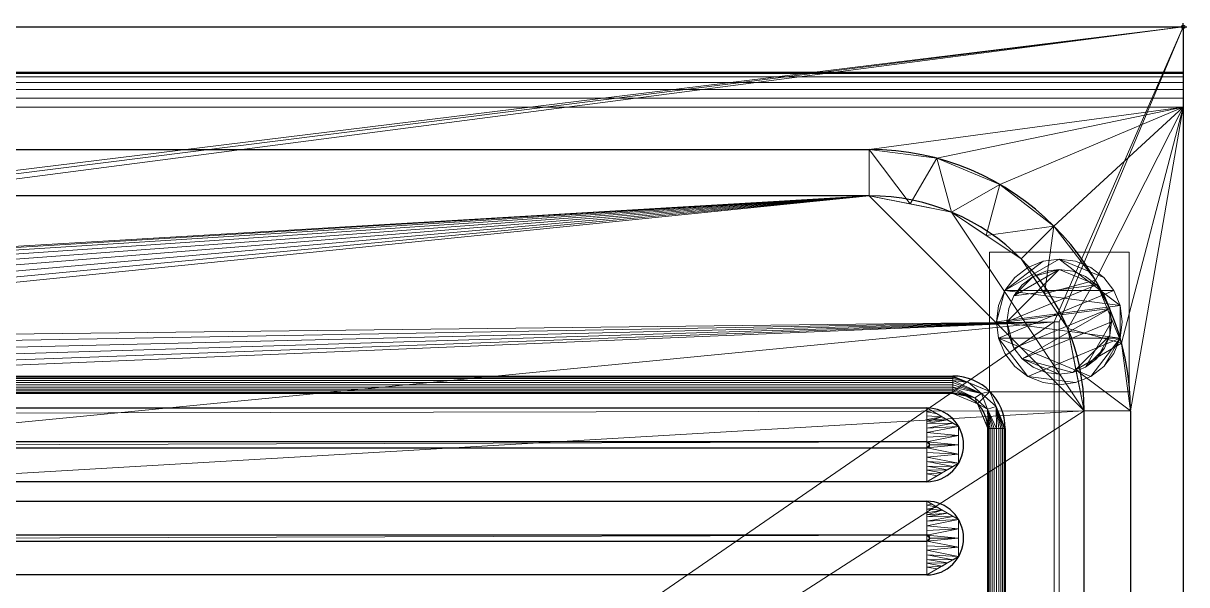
# Model space of a CAD drawing. Header units: millimetres. Extents: x -1 to 1401, y -701 to 1.
# Drawn here: x 1067.8 to 1401, y -159.8 to 1 of the extents above; entities that cross this region are included whole.
import ezdxf

# ---------------------------------------------------------------- set-up
doc = ezdxf.new("R2010")
doc.units = ezdxf.units.MM
doc.header["$PDMODE"] = 34
for name, color, linetype in [('IQ_200_2D', 1, 'Continuous'), ('IQ_200_3D', 1, 'Continuous'), ('IQ_204_2D', 7, 'Continuous'), ('IQ_204_3D', 7, 'Continuous'), ('IQ_INS_3D', 3, 'Continuous')]:
    doc.layers.add(name, color=color, linetype=linetype)

msp = doc.modelspace()

# ---------------------------------------------------------------- linework, layer by layer
at = {"layer": 'IQ_200_2D'}
for p, q in [((0, 0), (1400, 0)), ((1400, 0), (1400, -700))]:
    msp.add_line(p, q, dxfattribs=at)
at = {"layer": 'IQ_204_2D'}
for p, q in [((0, -13), (1400, -13)), ((90, -35.11), (1310, -35.11)), ((1310, -48.39), (90, -48.39)), ((760.04, -100), (1334, -100)), ((1334, -105), (760.04, -105)), ((767.62, -109.14), (1326.52, -109.14)), ((1371.61, -610), (1371.61, -110)), ((1384.89, -110), (1384.89, -610)), ((1344, -605), (1344, -115)), ((1349, -115), (1349, -605)), ((1326.56, -118.82), (767.66, -118.82)), ((767.66, -120.58), (1326.56, -120.58)), ((1326.52, -130.26), (767.62, -130.26)), ((767.62, -135.84), (1326.52, -135.84)), ((1326.56, -145.52), (767.66, -145.52)), ((767.66, -147.28), (1326.56, -147.28)), ((1326.52, -156.96), (767.62, -156.96))]:
    msp.add_line(p, q, dxfattribs=at)
for centre, radius, start in [((1310, -110), 74.89, 360), ((1310, -110), 61.61, 360), ((1334, -115), 15, 0), ((1334, -115), 10, 0), ((1326.52, -119.7), 10.56, 270), ((1326.56, -119.7), 0.877, 270), ((1326.52, -146.4), 10.56, 270), ((1326.56, -146.4), 0.877, 270)]:
    msp.add_arc(centre, radius, start, 90, dxfattribs=at)
at = {"layer": 'IQ_INS_3D'}
msp.add_point((1400, 0), dxfattribs=at)

# ---------------------------------------------------------------- meshes
at = {"layer": 'IQ_200_3D', "lineweight": 18}
mesh = msp.add_polyface(dxfattribs=at)
corners = [(1400, 0, 850), (1400, -700, 850), (0, -700, 850), (0, 0, 850), (688, -550, 850), (688, -150, 850), (686.13, -135.76, 850), (680.63, -122.5, 850), (671.89, -111.11, 850), (660.5, -102.37, 850), (647.24, -96.87, 850), (633, -95, 850), (133, -95, 850), (118.76, -96.87, 850), (105.5, -102.37, 850), (94.11, -111.11, 850), (85.37, -122.5, 850), (79.87, -135.76, 850), (78, -150, 850), (78, -550, 850), (79.87, -564.24, 850), (85.37, -577.5, 850), (94.11, -588.89, 850), (105.5, -597.63, 850), (118.76, -603.13, 850), (133, -605, 850), (633, -605, 850), (647.24, -603.13, 850), (660.5, -597.63, 850), (671.89, -588.89, 850), (680.63, -577.5, 850), (686.13, -564.24, 850), (35.5, -664.5, 850), (1364.5, -664.5, 850), (1364.5, -84.5, 850), (1363, -84.5, 850), (1363, -663, 850), (37, -663, 850), (37, -84.5, 850), (35.5, -84.5, 850), (724, -100, 850), (723.45, -95.86, 850), (721.86, -92, 850), (719.31, -88.69, 850), (716, -86.14, 850), (712.14, -84.55, 850), (708, -84, 850), (703.86, -84.55, 850), (700, -86.14, 850), (696.69, -88.69, 850), (694.14, -92, 850), (692.55, -95.86, 850), (692, -100, 850), (692.55, -104.14, 850), (694.14, -108, 850), (696.69, -111.31, 850), (700, -113.86, 850), (703.86, -115.45, 850), (708, -116, 850), (712.14, -115.45, 850), (716, -113.86, 850), (719.31, -111.31, 850), (721.86, -108, 850), (723.45, -104.14, 850)]
mesh.append_faces([[corners[k] for k in face] for face in [(5, 35, 4), (53, 8, 52), (44, 0, 43), (28, 36, 27), (30, 36, 29), (23, 37, 22), (21, 37, 20), (39, 3, 38)]], dxfattribs={"vtx0": -1, "vtx1": -1})
mesh.append_faces([[corners[k] for k in face] for face in [(1, 33, 34, 0), (36, 31, 4, 35), (5, 59, 60), (35, 61, 62), (6, 57, 58), (7, 55, 56), (8, 53, 54), (0, 34, 35), (0, 44, 45), (35, 63, 40), (0, 45, 46, 3), (3, 46, 47), (36, 26, 27), (37, 25, 26, 36), (38, 18, 19), (38, 17, 18), (38, 13, 14)]], dxfattribs={"vtx0": -1, "vtx2": -1})
mesh.append_faces([[corners[k] for k in face] for face in [(5, 60, 61, 35), (3, 12, 13, 38)]], dxfattribs={"vtx0": -1, "vtx2": -1, "vtx3": -1})
mesh.append_faces([[corners[k] for k in face] for face in [(62, 63, 35), (40, 41, 35), (41, 42, 35), (50, 51, 9), (24, 25, 37), (30, 31, 36), (28, 29, 36), (23, 24, 37), (21, 22, 37), (11, 12, 3), (15, 16, 38), (16, 17, 38), (14, 15, 38)]], dxfattribs={"vtx1": -1, "vtx2": -1})
mesh.append_faces([[corners[k] for k in face] for face in [(42, 43, 0, 35), (47, 48, 11, 3)]], dxfattribs={"vtx1": -1, "vtx2": -1, "vtx3": -1})
mesh.append_faces([[corners[k] for k in face] for face in [(58, 59, 5, 6), (56, 57, 6, 7), (54, 55, 7, 8), (32, 33, 1, 2), (49, 50, 9, 10), (51, 52, 8, 9), (48, 49, 10, 11), (39, 32, 2, 3), (19, 20, 37, 38)]], dxfattribs={"vtx1": -1, "vtx3": -1})
mesh = msp.add_polyface(dxfattribs=at)
corners = [(1400, 0, 850), (0, 0, 850), (0, 0, 1000), (1400, 0, 1000)]
mesh.append_faces([[corners[k] for k in face] for face in [(0, 1, 2, 3)]])
mesh = msp.add_polyface(dxfattribs=at)
corners = [(1400, 0, 1000), (0, 0, 1000), (0, -13, 1000), (1400, -13, 1000)]
mesh.append_faces([[corners[k] for k in face] for face in [(0, 1, 2, 3)]])
mesh = msp.add_polyface(dxfattribs=at)
corners = [(1400, -13, 1000), (1400, -13, 910), (1400, -13.34, 907.41), (1400, -14.34, 905), (1400, -15.93, 902.93), (1400, -18, 901.34), (1400, -20.41, 900.34), (1400, -23, 900), (1400, -700, 900), (1400, -700, 850), (1400, 0, 850), (1400, 0, 1000)]
mesh.append_faces([[corners[k] for k in face] for face in [(5, 10, 4)]], dxfattribs={"vtx0": -1, "vtx1": -1})
mesh.append_faces([[corners[k] for k in face] for face in [(10, 6, 7)]], dxfattribs={"vtx0": -1, "vtx2": -1})
mesh.append_faces([[corners[k] for k in face] for face in [(3, 4, 10), (2, 3, 10), (1, 2, 10), (5, 6, 10)]], dxfattribs={"vtx1": -1, "vtx2": -1})
mesh.append_faces([[corners[k] for k in face] for face in [(11, 0, 1, 10)]], dxfattribs={"vtx2": -1})
mesh.append_faces([[corners[k] for k in face] for face in [(7, 8, 9, 10)]], dxfattribs={"vtx3": -1})
mesh = msp.add_polyface(dxfattribs=at)
corners = [(1400, -13, 1000), (0, -13, 1000), (0, -13, 910), (1400, -13, 910)]
mesh.append_faces([[corners[k] for k in face] for face in [(0, 1, 2, 3)]])
mesh = msp.add_polyface(dxfattribs=at)
corners = [(1400, -23, 900), (1400, -20.41, 900.34), (1400, -18, 901.34), (1400, -15.93, 902.93), (1400, -14.34, 905), (1400, -13.34, 907.41), (1400, -13, 910), (0, -13, 910), (0, -13.34, 907.41), (0, -14.34, 905), (0, -15.93, 902.93), (0, -18, 901.34), (0, -20.41, 900.34), (0, -23, 900)]
mesh.append_faces([[corners[k] for k in face] for face in [(9, 4, 5, 8), (4, 9, 10, 3), (12, 1, 2, 11), (3, 10, 11, 2)]], dxfattribs={"vtx0": -1, "vtx2": -1})
mesh.append_faces([[corners[k] for k in face] for face in [(13, 0, 1, 12)]], dxfattribs={"vtx2": -1})
mesh.append_faces([[corners[k] for k in face] for face in [(5, 6, 7, 8)]], dxfattribs={"vtx3": -1})
mesh = msp.add_polyface(dxfattribs=at)
corners = [(1400, -700, 900), (1400, -23, 900), (0, -23, 900), (0, -700, 900), (90, -35.11, 900), (1310, -35.11, 900), (1329.38, -37.66, 900), (1347.44, -45.15, 900), (1362.95, -57.05, 900), (1374.85, -72.56, 900), (1382.34, -90.62, 900), (1384.89, -110, 900), (1384.89, -610, 900), (1382.34, -629.38, 900), (1374.85, -647.44, 900), (1362.95, -662.95, 900), (1347.44, -674.85, 900), (1329.38, -682.34, 900), (1310, -684.89, 900), (90, -684.89, 900), (70.62, -682.34, 900), (52.56, -674.85, 900), (37.05, -662.95, 900), (25.15, -647.44, 900), (17.66, -629.38, 900), (15.11, -610, 900), (15.11, -110, 900), (17.66, -90.62, 900), (25.15, -72.56, 900), (37.05, -57.05, 900), (52.56, -45.15, 900), (70.62, -37.66, 900)]
mesh.append_faces([[corners[k] for k in face] for face in [(9, 1, 8), (14, 0, 13), (31, 2, 30), (28, 2, 27), (21, 3, 20), (23, 3, 22)]], dxfattribs={"vtx0": -1, "vtx1": -1})
mesh.append_faces([[corners[k] for k in face] for face in [(1, 9, 10), (1, 11, 12, 0), (0, 14, 15), (0, 18, 19, 3), (2, 28, 29), (3, 23, 24)]], dxfattribs={"vtx0": -1, "vtx2": -1})
mesh.append_faces([[corners[k] for k in face] for face in [(10, 11, 1), (5, 6, 1), (7, 8, 1), (6, 7, 1), (12, 13, 0), (15, 16, 0), (17, 18, 0), (16, 17, 0), (31, 4, 2), (29, 30, 2), (26, 27, 2), (21, 22, 3), (19, 20, 3), (24, 25, 3)]], dxfattribs={"vtx1": -1, "vtx2": -1})
mesh.append_faces([[corners[k] for k in face] for face in [(4, 5, 1, 2), (25, 26, 2, 3)]], dxfattribs={"vtx1": -1, "vtx3": -1})
mesh = msp.add_polyface(dxfattribs=at)
corners = [(1310, -48.39, 890), (1310, -35.11, 900), (90, -35.11, 900), (90, -48.39, 890)]
mesh.append_faces([[corners[k] for k in face] for face in [(0, 1, 2, 3)]])
mesh = msp.add_polyface(dxfattribs=at)
corners = [(1310, -48.39, 890), (1333.58, -53.08, 890), (1353.56, -66.44, 890), (1366.92, -86.42, 890), (1371.61, -110, 890), (1384.89, -110, 900), (1382.34, -90.62, 900), (1374.85, -72.56, 900), (1362.95, -57.05, 900), (1347.44, -45.15, 900), (1329.38, -37.66, 900), (1310, -35.11, 900), (1369.26, -98.21, 890), (1360.24, -76.43, 890), (1343.57, -59.76, 890), (1321.79, -50.74, 890)]
mesh.append_faces([[corners[k] for k in face] for face in [(15, 11, 0)]], dxfattribs={"vtx0": -1})
mesh.append_faces([[corners[k] for k in face] for face in [(6, 12, 5), (13, 8, 2), (8, 13, 7), (9, 14, 8), (2, 8, 14)]], dxfattribs={"vtx0": -1, "vtx1": -1})
mesh.append_faces([[corners[k] for k in face] for face in [(3, 6, 7), (6, 3, 12), (15, 10, 11), (9, 1, 14)]], dxfattribs={"vtx0": -1, "vtx2": -1})
mesh.append_faces([[corners[k] for k in face] for face in [(4, 5, 12)]], dxfattribs={"vtx1": -1})
mesh.append_faces([[corners[k] for k in face] for face in [(13, 3, 7), (15, 1, 10), (9, 10, 1)]], dxfattribs={"vtx1": -1, "vtx2": -1})
mesh = msp.add_polyface(dxfattribs=at)
corners = [(1310, -48.39, 890), (90, -48.39, 890), (66.42, -53.08, 890), (46.44, -66.44, 890), (33.08, -86.42, 890), (28.39, -110, 890), (28.39, -610, 890), (33.08, -633.58, 890), (46.44, -653.56, 890), (66.42, -666.92, 890), (90, -671.61, 890), (1310, -671.61, 890), (1333.58, -666.92, 890), (1353.56, -653.56, 890), (1366.92, -633.58, 890), (1371.61, -610, 890), (1371.61, -110, 890), (1366.92, -86.42, 890), (1353.56, -66.44, 890), (1333.58, -53.08, 890), (688, -150, 890), (688, -550, 890), (686.13, -564.24, 890), (680.63, -577.5, 890), (671.89, -588.89, 890), (660.5, -597.63, 890), (647.24, -603.13, 890), (633, -605, 890), (133, -605, 890), (118.76, -603.13, 890), (105.5, -597.63, 890), (94.11, -588.89, 890), (85.37, -577.5, 890), (79.87, -564.24, 890), (78, -550, 890), (78, -150, 890), (79.87, -135.76, 890), (85.37, -122.5, 890), (94.11, -111.11, 890), (105.5, -102.37, 890), (118.76, -96.87, 890), (133, -95, 890), (633, -95, 890), (647.24, -96.87, 890), (660.5, -102.37, 890), (671.89, -111.11, 890), (680.63, -122.5, 890), (686.13, -135.76, 890), (692, -100, 890), (692.55, -95.86, 890), (694.14, -92, 890), (696.69, -88.69, 890), (700, -86.14, 890), (703.86, -84.55, 890), (708, -84, 890), (712.14, -84.55, 890), (716, -86.14, 890), (719.31, -88.69, 890), (721.86, -92, 890), (723.45, -95.86, 890), (724, -100, 890), (723.45, -104.14, 890), (721.86, -108, 890), (719.31, -111.31, 890), (716, -113.86, 890), (712.14, -115.45, 890), (708, -116, 890), (703.86, -115.45, 890), (700, -113.86, 890), (696.69, -111.31, 890), (694.14, -108, 890), (692.55, -104.14, 890)]
mesh.append_faces([[corners[k] for k in face] for face in [(65, 20, 64), (48, 45, 71), (21, 16, 20), (61, 0, 60), (27, 11, 26), (24, 11, 23), (8, 31, 7), (43, 52, 42)]], dxfattribs={"vtx0": -1, "vtx1": -1})
mesh.append_faces([[corners[k] for k in face] for face in [(20, 16, 63, 64)]], dxfattribs={"vtx0": -1, "vtx1": -1, "vtx3": -1})
mesh.append_faces([[corners[k] for k in face] for face in [(47, 67, 68), (0, 59, 60), (0, 58, 59), (16, 19, 0), (0, 57, 58), (44, 50, 51), (45, 48, 49), (0, 55, 56), (1, 53, 54, 0), (0, 54, 55), (10, 28, 29), (11, 22, 23), (11, 24, 25), (10, 29, 30, 9), (11, 25, 26), (6, 33, 34, 5), (1, 40, 41), (1, 41, 42), (4, 37, 38, 3), (5, 35, 36), (5, 36, 37, 4), (5, 34, 35)]], dxfattribs={"vtx0": -1, "vtx2": -1})
mesh.append_faces([[corners[k] for k in face] for face in [(42, 52, 53, 1)]], dxfattribs={"vtx0": -1, "vtx2": -1, "vtx3": -1})
mesh.append_faces([[corners[k] for k in face] for face in [(11, 12, 15), (65, 66, 20), (69, 70, 46), (21, 22, 11), (56, 57, 0), (61, 62, 0), (32, 33, 6)]], dxfattribs={"vtx1": -1, "vtx2": -1})
mesh.append_faces([[corners[k] for k in face] for face in [(62, 63, 16, 0), (15, 16, 21, 11)]], dxfattribs={"vtx1": -1, "vtx2": -1, "vtx3": -1})
mesh.append_faces([[corners[k] for k in face] for face in [(66, 67, 47, 20), (70, 71, 45, 46), (68, 69, 46, 47), (49, 50, 44, 45), (51, 52, 43, 44), (27, 28, 10, 11), (8, 9, 30, 31), (31, 32, 6, 7), (39, 40, 1, 2), (2, 3, 38, 39)]], dxfattribs={"vtx1": -1, "vtx3": -1})
mesh.append_faces([[corners[k] for k in face] for face in [(13, 14, 15, 12)]], dxfattribs={"vtx2": -1})
mesh.append_faces([[corners[k] for k in face] for face in [(16, 17, 18, 19)]], dxfattribs={"vtx3": -1})
mesh = msp.add_polyface(dxfattribs=at)
corners = [(1344.5, -64.5, 850), (1344.5, -104.5, 850), (1384.5, -104.5, 850), (1384.5, -64.5, 850)]
mesh.append_faces([[corners[k] for k in face] for face in [(0, 1, 2, 3)]])
mesh = msp.add_polyface(dxfattribs=at)
corners = [(1384.5, -104.5, 75), (1344.5, -104.5, 75), (1344.5, -64.5, 75), (1384.5, -64.5, 75)]
mesh.append_faces([[corners[k] for k in face] for face in [(0, 1, 2, 3)]])
mesh = msp.add_polyface(dxfattribs=at)
corners = [(1384.5, -64.5, 850), (1384.5, -64.5, 75), (1344.5, -64.5, 75), (1344.5, -64.5, 850)]
mesh.append_faces([[corners[k] for k in face] for face in [(0, 1, 2, 3)]])
mesh = msp.add_polyface(dxfattribs=at)
corners = [(1344.5, -64.5, 850), (1344.5, -64.5, 75), (1344.5, -104.5, 75), (1344.5, -104.5, 850)]
mesh.append_faces([[corners[k] for k in face] for face in [(0, 1, 2, 3)]])
mesh = msp.add_polyface(dxfattribs=at)
corners = [(1346.5, -84.5, 5), (1347.11, -89.16, 5), (1348.91, -93.5, 5), (1351.77, -97.23, 5), (1355.5, -100.09, 5), (1359.84, -101.89, 5), (1364.5, -102.5, 5), (1369.16, -101.89, 5), (1373.5, -100.09, 5), (1377.23, -97.23, 5), (1380.09, -93.5, 5), (1381.89, -89.16, 5), (1382.5, -84.5, 5), (1381.89, -79.84, 5), (1380.09, -75.5, 5), (1377.23, -71.77, 5), (1373.5, -68.91, 5), (1369.16, -67.11, 5), (1364.5, -66.5, 5), (1359.84, -67.11, 5), (1355.5, -68.91, 5), (1351.77, -71.77, 5), (1348.91, -75.5, 5), (1347.11, -79.84, 5)]
mesh.append_faces([[corners[k] for k in face] for face in [(11, 8, 9, 10)]], dxfattribs={"vtx0": -1})
mesh.append_faces([[corners[k] for k in face] for face in [(4, 7, 8, 11), (11, 0, 1, 4), (13, 18, 19, 22)]], dxfattribs={"vtx0": -1, "vtx2": -1, "vtx3": -1})
mesh.append_faces([[corners[k] for k in face] for face in [(0, 11, 12, 13)]], dxfattribs={"vtx0": -1, "vtx3": -1})
mesh.append_faces([[corners[k] for k in face] for face in [(2, 3, 4, 1), (16, 17, 18, 15)]], dxfattribs={"vtx2": -1})
mesh.append_faces([[corners[k] for k in face] for face in [(13, 14, 15, 18), (22, 23, 0, 13)]], dxfattribs={"vtx2": -1, "vtx3": -1})
mesh.append_faces([[corners[k] for k in face] for face in [(4, 5, 6, 7), (19, 20, 21, 22)]], dxfattribs={"vtx3": -1})
mesh = msp.add_polyface(dxfattribs=at)
corners = [(1346.5, -84.5, 0), (1347.11, -79.84, 0), (1348.91, -75.5, 0), (1351.77, -71.77, 0), (1355.5, -68.91, 0), (1359.84, -67.11, 0), (1364.5, -66.5, 0), (1369.16, -67.11, 0), (1373.5, -68.91, 0), (1377.23, -71.77, 0), (1380.09, -75.5, 0), (1381.89, -79.84, 0), (1382.5, -84.5, 0), (1381.89, -89.16, 0), (1380.09, -93.5, 0), (1377.23, -97.23, 0), (1373.5, -100.09, 0), (1369.16, -101.89, 0), (1364.5, -102.5, 0), (1359.84, -101.89, 0), (1355.5, -100.09, 0), (1351.77, -97.23, 0), (1348.91, -93.5, 0), (1347.11, -89.16, 0)]
mesh.append_faces([[corners[k] for k in face] for face in [(2, 0, 1), (15, 13, 14), (13, 11, 12)]], dxfattribs={"vtx0": -1})
mesh.append_faces([[corners[k] for k in face] for face in [(16, 23, 13, 15)]], dxfattribs={"vtx0": -1, "vtx1": -1, "vtx2": -1})
mesh.append_faces([[corners[k] for k in face] for face in [(2, 10, 23, 0)]], dxfattribs={"vtx0": -1, "vtx1": -1, "vtx3": -1})
mesh.append_faces([[corners[k] for k in face] for face in [(2, 5, 6)]], dxfattribs={"vtx0": -1, "vtx2": -1})
mesh.append_faces([[corners[k] for k in face] for face in [(23, 10, 11, 13), (23, 16, 17, 20)]], dxfattribs={"vtx0": -1, "vtx2": -1, "vtx3": -1})
mesh.append_faces([[corners[k] for k in face] for face in [(9, 10, 2, 6)]], dxfattribs={"vtx1": -1, "vtx2": -1, "vtx3": -1})
mesh.append_faces([[corners[k] for k in face] for face in [(3, 4, 5, 2), (18, 19, 20, 17)]], dxfattribs={"vtx2": -1})
mesh.append_faces([[corners[k] for k in face] for face in [(6, 7, 8, 9), (20, 21, 22, 23)]], dxfattribs={"vtx3": -1})
mesh = msp.add_polyface(dxfattribs=at)
corners = [(1346.5, -84.5, 5), (1347.11, -79.84, 5), (1348.91, -75.5, 5), (1351.77, -71.77, 5), (1355.5, -68.91, 5), (1359.84, -67.11, 5), (1364.5, -66.5, 5), (1369.16, -67.11, 5), (1373.5, -68.91, 5), (1377.23, -71.77, 5), (1380.09, -75.5, 5), (1381.89, -79.84, 5), (1382.5, -84.5, 5), (1382.5, -84.5, 0), (1381.89, -79.84, 0), (1380.09, -75.5, 0), (1377.23, -71.77, 0), (1373.5, -68.91, 0), (1369.16, -67.11, 0), (1364.5, -66.5, 0), (1359.84, -67.11, 0), (1355.5, -68.91, 0), (1351.77, -71.77, 0), (1348.91, -75.5, 0), (1347.11, -79.84, 0), (1346.5, -84.5, 0)]
mesh.append_faces([[corners[k] for k in face] for face in [(13, 14, 11, 12), (0, 1, 24, 25)]], dxfattribs={"vtx1": -1})
mesh.append_faces([[corners[k] for k in face] for face in [(14, 15, 10, 11), (16, 17, 8, 9), (15, 16, 9, 10), (17, 18, 7, 8), (6, 7, 18, 19), (19, 20, 5, 6), (20, 21, 4, 5), (22, 23, 2, 3), (21, 22, 3, 4), (23, 24, 1, 2)]], dxfattribs={"vtx1": -1, "vtx3": -1})
mesh = msp.add_polyface(dxfattribs=at)
corners = [(1384.5, -104.5, 850), (1384.5, -104.5, 75), (1384.5, -64.5, 75), (1384.5, -64.5, 850)]
mesh.append_faces([[corners[k] for k in face] for face in [(0, 1, 2, 3)]])
mesh = msp.add_polyface(dxfattribs=at)
corners = [(1349.5, -84.5, 75), (1350.01, -88.38, 75), (1351.51, -92, 75), (1353.89, -95.11, 75), (1357, -97.49, 75), (1360.62, -98.99, 75), (1364.5, -99.5, 75), (1368.38, -98.99, 75), (1372, -97.49, 75), (1375.11, -95.11, 75), (1377.49, -92, 75), (1378.99, -88.38, 75), (1379.5, -84.5, 75), (1378.99, -80.62, 75), (1377.49, -77, 75), (1375.11, -73.89, 75), (1372, -71.51, 75), (1368.38, -70.01, 75), (1364.5, -69.5, 75), (1360.62, -70.01, 75), (1357, -71.51, 75), (1353.89, -73.89, 75), (1351.51, -77, 75), (1350.01, -80.62, 75)]
mesh.append_faces([[corners[k] for k in face] for face in [(10, 8, 9), (22, 20, 21)]], dxfattribs={"vtx0": -1})
mesh.append_faces([[corners[k] for k in face] for face in [(7, 3, 6)]], dxfattribs={"vtx0": -1, "vtx1": -1})
mesh.append_faces([[corners[k] for k in face] for face in [(22, 15, 18, 20)]], dxfattribs={"vtx0": -1, "vtx1": -1, "vtx2": -1, "vtx3": -1})
mesh.append_faces([[corners[k] for k in face] for face in [(13, 2, 3, 12)]], dxfattribs={"vtx0": -1, "vtx2": -1})
mesh.append_faces([[corners[k] for k in face] for face in [(3, 7, 8, 12)]], dxfattribs={"vtx0": -1, "vtx2": -1, "vtx3": -1})
mesh.append_faces([[corners[k] for k in face] for face in [(17, 18, 15, 16), (19, 20, 18)]], dxfattribs={"vtx1": -1})
mesh.append_faces([[corners[k] for k in face] for face in [(11, 12, 8, 10)]], dxfattribs={"vtx1": -1, "vtx2": -1})
mesh.append_faces([[corners[k] for k in face] for face in [(4, 5, 6, 3)]], dxfattribs={"vtx2": -1})
mesh.append_faces([[corners[k] for k in face] for face in [(0, 1, 2, 13), (13, 14, 15, 0), (22, 23, 0, 15)]], dxfattribs={"vtx2": -1, "vtx3": -1})
mesh = msp.add_polyface(dxfattribs=at)
corners = [(1349.5, -84.5, 5), (1350.01, -80.62, 5), (1351.51, -77, 5), (1353.89, -73.89, 5), (1357, -71.51, 5), (1360.62, -70.01, 5), (1364.5, -69.5, 5), (1368.38, -70.01, 5), (1372, -71.51, 5), (1375.11, -73.89, 5), (1377.49, -77, 5), (1378.99, -80.62, 5), (1379.5, -84.5, 5), (1378.99, -88.38, 5), (1377.49, -92, 5), (1375.11, -95.11, 5), (1372, -97.49, 5), (1368.38, -98.99, 5), (1364.5, -99.5, 5), (1360.62, -98.99, 5), (1357, -97.49, 5), (1353.89, -95.11, 5), (1351.51, -92, 5), (1350.01, -88.38, 5)]
mesh.append_faces([[corners[k] for k in face] for face in [(9, 6, 7, 8), (4, 2, 3), (15, 13, 14)]], dxfattribs={"vtx0": -1})
mesh.append_faces([[corners[k] for k in face] for face in [(18, 21, 17)]], dxfattribs={"vtx0": -1, "vtx1": -1})
mesh.append_faces([[corners[k] for k in face] for face in [(22, 0, 11, 21)]], dxfattribs={"vtx0": -1, "vtx1": -1, "vtx2": -1})
mesh.append_faces([[corners[k] for k in face] for face in [(0, 6, 9, 11), (21, 11, 13, 17)]], dxfattribs={"vtx0": -1, "vtx1": -1, "vtx2": -1, "vtx3": -1})
mesh.append_faces([[corners[k] for k in face] for face in [(23, 0, 22), (12, 13, 11)]], dxfattribs={"vtx1": -1})
mesh.append_faces([[corners[k] for k in face] for face in [(16, 17, 13, 15)]], dxfattribs={"vtx1": -1, "vtx2": -1})
mesh.append_faces([[corners[k] for k in face] for face in [(9, 10, 11)]], dxfattribs={"vtx2": -1})
mesh.append_faces([[corners[k] for k in face] for face in [(4, 5, 6, 2), (0, 1, 2, 6)]], dxfattribs={"vtx2": -1, "vtx3": -1})
mesh.append_faces([[corners[k] for k in face] for face in [(18, 19, 20, 21)]], dxfattribs={"vtx3": -1})
mesh = msp.add_polyface(dxfattribs=at)
corners = [(1349.5, -84.5, 75), (1350.01, -80.62, 75), (1351.51, -77, 75), (1353.89, -73.89, 75), (1357, -71.51, 75), (1360.62, -70.01, 75), (1364.5, -69.5, 75), (1368.38, -70.01, 75), (1372, -71.51, 75), (1375.11, -73.89, 75), (1377.49, -77, 75), (1378.99, -80.62, 75), (1379.5, -84.5, 75), (1379.5, -84.5, 5), (1378.99, -80.62, 5), (1377.49, -77, 5), (1375.11, -73.89, 5), (1372, -71.51, 5), (1368.38, -70.01, 5), (1364.5, -69.5, 5), (1360.62, -70.01, 5), (1357, -71.51, 5), (1353.89, -73.89, 5), (1351.51, -77, 5), (1350.01, -80.62, 5), (1349.5, -84.5, 5)]
mesh.append_faces([[corners[k] for k in face] for face in [(1, 24, 25, 0)]], dxfattribs={"vtx0": -1})
mesh.append_faces([[corners[k] for k in face] for face in [(8, 17, 18, 7), (9, 16, 17, 8), (7, 18, 19, 6), (15, 10, 11, 14), (5, 20, 21, 4), (4, 21, 22, 3), (2, 23, 24, 1), (3, 22, 23, 2), (20, 5, 6, 19)]], dxfattribs={"vtx0": -1, "vtx2": -1})
mesh.append_faces([[corners[k] for k in face] for face in [(13, 14, 11, 12)]], dxfattribs={"vtx1": -1})
mesh.append_faces([[corners[k] for k in face] for face in [(9, 10, 15, 16)]], dxfattribs={"vtx1": -1, "vtx3": -1})
mesh = msp.add_polyface(dxfattribs=at)
corners = [(35.5, -664.5, 600), (35.5, -84.5, 600), (37, -84.5, 600), (37, -663, 600), (1363, -663, 600), (1363, -84.5, 600), (1364.5, -84.5, 600), (1364.5, -664.5, 600)]
mesh.append_faces([[corners[k] for k in face] for face in [(3, 0, 1, 2)]], dxfattribs={"vtx0": -1})
mesh.append_faces([[corners[k] for k in face] for face in [(6, 7, 4, 5)]], dxfattribs={"vtx1": -1})
mesh.append_faces([[corners[k] for k in face] for face in [(3, 4, 7, 0)]], dxfattribs={"vtx1": -1, "vtx3": -1})
mesh = msp.add_polyface(dxfattribs=at)
corners = [(1382.5, -84.5, 5), (1381.89, -89.16, 5), (1380.09, -93.5, 5), (1377.23, -97.23, 5), (1373.5, -100.09, 5), (1369.16, -101.89, 5), (1364.5, -102.5, 5), (1359.84, -101.89, 5), (1355.5, -100.09, 5), (1351.77, -97.23, 5), (1348.91, -93.5, 5), (1347.11, -89.16, 5), (1346.5, -84.5, 5), (1346.5, -84.5, 0), (1347.11, -89.16, 0), (1348.91, -93.5, 0), (1351.77, -97.23, 0), (1355.5, -100.09, 0), (1359.84, -101.89, 0), (1364.5, -102.5, 0), (1369.16, -101.89, 0), (1373.5, -100.09, 0), (1377.23, -97.23, 0), (1380.09, -93.5, 0), (1381.89, -89.16, 0), (1382.5, -84.5, 0)]
mesh.append_faces([[corners[k] for k in face] for face in [(13, 14, 11, 12), (0, 1, 24, 25)]], dxfattribs={"vtx1": -1})
mesh.append_faces([[corners[k] for k in face] for face in [(14, 15, 10, 11), (16, 17, 8, 9), (15, 16, 9, 10), (17, 18, 7, 8), (6, 7, 18, 19), (19, 20, 5, 6), (20, 21, 4, 5), (22, 23, 2, 3), (21, 22, 3, 4), (23, 24, 1, 2)]], dxfattribs={"vtx1": -1, "vtx3": -1})
mesh = msp.add_polyface(dxfattribs=at)
corners = [(1379.5, -84.5, 75), (1378.99, -88.38, 75), (1377.49, -92, 75), (1375.11, -95.11, 75), (1372, -97.49, 75), (1368.38, -98.99, 75), (1364.5, -99.5, 75), (1360.62, -98.99, 75), (1357, -97.49, 75), (1353.89, -95.11, 75), (1351.51, -92, 75), (1350.01, -88.38, 75), (1349.5, -84.5, 75), (1349.5, -84.5, 5), (1350.01, -88.38, 5), (1351.51, -92, 5), (1353.89, -95.11, 5), (1357, -97.49, 5), (1360.62, -98.99, 5), (1364.5, -99.5, 5), (1368.38, -98.99, 5), (1372, -97.49, 5), (1375.11, -95.11, 5), (1377.49, -92, 5), (1378.99, -88.38, 5), (1379.5, -84.5, 5)]
mesh.append_faces([[corners[k] for k in face] for face in [(1, 24, 25, 0)]], dxfattribs={"vtx0": -1})
mesh.append_faces([[corners[k] for k in face] for face in [(11, 14, 15, 10), (10, 15, 16, 9), (8, 17, 18, 7), (9, 16, 17, 8), (7, 18, 19, 6), (5, 20, 21, 4), (4, 21, 22, 3), (2, 23, 24, 1), (3, 22, 23, 2), (20, 5, 6, 19)]], dxfattribs={"vtx0": -1, "vtx2": -1})
mesh.append_faces([[corners[k] for k in face] for face in [(12, 13, 14, 11)]], dxfattribs={"vtx2": -1})
mesh = msp.add_polyface(dxfattribs=at)
corners = [(1363, -84.5, 600), (1363, -84.5, 850), (1364.5, -84.5, 850), (1364.5, -84.5, 600)]
mesh.append_faces([[corners[k] for k in face] for face in [(0, 1, 2, 3)]])
mesh = msp.add_polyface(dxfattribs=at)
corners = [(1363, -663, 600), (1363, -663, 850), (1363, -84.5, 850), (1363, -84.5, 600)]
mesh.append_faces([[corners[k] for k in face] for face in [(0, 1, 2, 3)]])
mesh = msp.add_polyface(dxfattribs=at)
corners = [(1364.5, -84.5, 600), (1364.5, -84.5, 850), (1364.5, -664.5, 850), (1364.5, -664.5, 600)]
mesh.append_faces([[corners[k] for k in face] for face in [(0, 1, 2, 3)]])
mesh = msp.add_polyface(dxfattribs=at)
corners = [(1344.5, -104.5, 850), (1344.5, -104.5, 75), (1384.5, -104.5, 75), (1384.5, -104.5, 850)]
mesh.append_faces([[corners[k] for k in face] for face in [(0, 1, 2, 3)]])
mesh = msp.add_polyface(dxfattribs=at)
corners = [(1371.61, -610, 890), (1384.89, -610, 900), (1384.89, -110, 900), (1371.61, -110, 890)]
mesh.append_faces([[corners[k] for k in face] for face in [(0, 1, 2, 3)]])
at = {"layer": 'IQ_204_3D', "lineweight": 18}
mesh = msp.add_polyface(dxfattribs=at)
corners = [(745.04, -605, 890), (745.04, -115, 890), (749.43, -104.39, 890), (760.04, -100, 890), (1334, -100, 890), (1344.61, -104.39, 890), (1349, -115, 890), (1349, -605, 890), (1344.61, -615.61, 890), (1334, -620, 890), (760.04, -620, 890), (749.43, -615.61, 890), (1334, -105, 890), (760.04, -105, 890), (752.97, -107.93, 890), (750.04, -115, 890), (750.04, -605, 890), (752.97, -612.07, 890), (760.04, -615, 890), (1334, -615, 890), (1341.07, -612.07, 890), (1344, -605, 890), (1344, -115, 890), (1341.07, -107.93, 890)]
mesh.append_faces([[corners[k] for k in face] for face in [(1, 15, 16, 0), (3, 13, 14, 2), (17, 11, 0, 16), (10, 18, 19, 9), (6, 22, 23, 5), (9, 19, 20, 8)]], dxfattribs={"vtx0": -1, "vtx2": -1})
mesh.append_faces([[corners[k] for k in face] for face in [(14, 15, 1, 2), (12, 13, 3, 4), (17, 18, 10, 11), (23, 12, 4, 5), (21, 22, 6, 7), (7, 8, 20, 21)]], dxfattribs={"vtx1": -1, "vtx3": -1})
mesh = msp.add_polyface(dxfattribs=at)
corners = [(760.04, -100, 890), (760.04, -100.09, 890.65), (760.04, -100.33, 891.25), (760.04, -100.73, 891.77), (760.04, -101.25, 892.17), (760.04, -101.85, 892.41), (760.04, -102.5, 892.5), (760.04, -103.15, 892.41), (760.04, -103.75, 892.17), (760.04, -104.27, 891.77), (760.04, -104.67, 891.25), (760.04, -104.91, 890.65), (760.04, -105, 890), (1334, -105, 890), (1334, -104.91, 890.65), (1334, -104.67, 891.25), (1334, -104.27, 891.77), (1334, -103.75, 892.17), (1334, -103.15, 892.41), (1334, -102.5, 892.5), (1334, -101.85, 892.41), (1334, -101.25, 892.17), (1334, -100.73, 891.77), (1334, -100.33, 891.25), (1334, -100.09, 890.65), (1334, -100, 890)]
mesh.append_faces([[corners[k] for k in face] for face in [(13, 14, 11, 12)]], dxfattribs={"vtx1": -1})
mesh.append_faces([[corners[k] for k in face] for face in [(14, 15, 10, 11), (16, 17, 8, 9), (15, 16, 9, 10), (17, 18, 7, 8), (6, 7, 18, 19), (20, 21, 4, 5), (21, 22, 3, 4), (23, 24, 1, 2), (22, 23, 2, 3), (19, 20, 5, 6)]], dxfattribs={"vtx1": -1, "vtx3": -1})
mesh.append_faces([[corners[k] for k in face] for face in [(24, 25, 0, 1)]], dxfattribs={"vtx3": -1})
mesh = msp.add_polyface(dxfattribs=at)
corners = [(1349, -115, 890), (1344.61, -104.39, 890), (1334, -100, 890), (1334, -100.09, 890.65), (1334, -100.33, 891.25), (1334, -100.73, 891.77), (1334, -101.25, 892.17), (1334, -101.85, 892.41), (1334, -102.5, 892.5), (1334, -103.15, 892.41), (1334, -103.75, 892.17), (1334, -104.27, 891.77), (1334, -104.67, 891.25), (1334, -104.91, 890.65), (1334, -105, 890), (1341.07, -107.93, 890), (1344, -115, 890), (1344.09, -115, 890.65), (1344.33, -115, 891.25), (1344.73, -115, 891.77), (1345.25, -115, 892.17), (1345.85, -115, 892.41), (1346.5, -115, 892.5), (1347.15, -115, 892.41), (1347.75, -115, 892.17), (1348.27, -115, 891.77), (1348.67, -115, 891.25), (1348.91, -115, 890.65), (1347.14, -110.5, 890), (1338.5, -101.86, 890), (1342.17, -105.02, 892.47), (1346.43, -108.76, 892.06), (1343.97, -109.48, 892.24), (1340.33, -106.21, 891.86)]
mesh.append_faces([[corners[k] for k in face] for face in [(29, 30, 1), (14, 33, 13), (7, 30, 6), (8, 30, 7), (22, 32, 21), (13, 33, 12), (25, 31, 24), (1, 31, 28), (4, 29, 3)]], dxfattribs={"vtx0": -1, "vtx1": -1})
mesh.append_faces([[corners[k] for k in face] for face in [(33, 15, 32), (29, 6, 30), (31, 30, 32), (32, 15, 17), (33, 32, 30), (31, 25, 28), (30, 31, 1), (30, 9, 33), (22, 31, 32)]], dxfattribs={"vtx0": -1, "vtx1": -1, "vtx2": -1})
mesh.append_faces([[corners[k] for k in face] for face in [(30, 8, 9), (33, 10, 11), (29, 5, 6), (31, 22, 23), (33, 9, 10), (28, 25, 26)]], dxfattribs={"vtx0": -1, "vtx2": -1})
mesh.append_faces([[corners[k] for k in face] for face in [(11, 12, 33), (4, 5, 29), (14, 15, 33), (17, 18, 32), (20, 21, 32), (18, 19, 32), (26, 27, 28), (19, 20, 32), (23, 24, 31)]], dxfattribs={"vtx1": -1, "vtx2": -1})
mesh.append_faces([[corners[k] for k in face] for face in [(29, 2, 3), (27, 0, 28), (15, 16, 17)]], dxfattribs={"vtx2": -1})
mesh = msp.add_polyface(dxfattribs=at)
corners = [(767.62, -109.14, 890), (1326.52, -109.14, 890), (1335.66, -114.42, 890), (1335.66, -124.98, 890), (1326.52, -130.26, 890), (767.62, -130.26, 890), (758.47, -124.98, 890), (758.47, -114.42, 890)]
mesh.append_faces([[corners[k] for k in face] for face in [(3, 4, 1, 2)]], dxfattribs={"vtx1": -1})
mesh.append_faces([[corners[k] for k in face] for face in [(0, 1, 4, 5)]], dxfattribs={"vtx1": -1, "vtx3": -1})
mesh.append_faces([[corners[k] for k in face] for face in [(5, 6, 7, 0)]], dxfattribs={"vtx3": -1})
mesh = msp.add_polyface(dxfattribs=at)
corners = [(767.62, -109.14, 890), (767.66, -118.82, 898), (1326.56, -118.82, 898), (1326.52, -109.14, 890)]
mesh.append_faces([[corners[k] for k in face] for face in [(0, 1, 2, 3)]])
mesh = msp.add_polyface(dxfattribs=at)
corners = [(1326.52, -130.26, 890), (1335.66, -124.98, 890), (1335.66, -114.42, 890), (1326.52, -109.14, 890), (1326.56, -118.82, 898), (1327.44, -119.7, 898), (1326.56, -120.58, 898), (1335.66, -119.7, 890), (1326.54, -113.59, 893.68), (1326.54, -125.81, 893.68), (1326.55, -116.21, 895.84), (1326.55, -123.19, 895.84), (1332.46, -112.57, 890), (1332.46, -126.83, 890), (1326.54, -124.5, 894.76), (1334.06, -125.9, 890), (1326.54, -114.9, 894.76), (1334.06, -113.5, 890), (1335.66, -117.06, 890), (1326.56, -117.52, 896.92), (1335.66, -122.34, 890), (1326.56, -121.88, 896.92), (1326.53, -111.37, 891.84), (1329.49, -110.86, 890), (1328, -110, 890), (1326.52, -110.25, 890.92), (1330.97, -111.71, 890), (1326.53, -112.48, 892.76), (1326.54, -113.04, 893.22), (1326.53, -128.03, 891.84), (1329.49, -128.54, 890), (1330.97, -127.69, 890), (1326.53, -126.92, 892.76)]
mesh.append_faces([[corners[k] for k in face] for face in [(6, 7, 5), (11, 20, 21), (5, 7, 4), (9, 15, 14), (10, 2, 16), (2, 10, 18), (7, 6, 20), (26, 28, 12), (13, 32, 31)]], dxfattribs={"vtx0": -1, "vtx1": -1})
mesh.append_faces([[corners[k] for k in face] for face in [(1, 11, 14), (23, 25, 22, 26), (11, 1, 20), (4, 7, 18), (8, 17, 12), (17, 8, 16), (16, 2, 17), (18, 10, 19), (20, 6, 21), (12, 28, 8), (26, 22, 27), (26, 27, 28), (29, 30, 31)]], dxfattribs={"vtx0": -1, "vtx2": -1})
mesh.append_faces([[corners[k] for k in face] for face in [(15, 1, 14), (19, 4, 18), (32, 29, 31), (13, 15, 9), (23, 24, 25), (9, 32, 13)]], dxfattribs={"vtx1": -1, "vtx2": -1})
mesh.append_faces([[corners[k] for k in face] for face in [(24, 3, 25), (29, 0, 30)]], dxfattribs={"vtx2": -1})
mesh = msp.add_polyface(dxfattribs=at)
corners = [(1349, -115, 890), (1348.91, -115, 890.65), (1348.67, -115, 891.25), (1348.27, -115, 891.77), (1347.75, -115, 892.17), (1347.15, -115, 892.41), (1346.5, -115, 892.5), (1345.85, -115, 892.41), (1345.25, -115, 892.17), (1344.73, -115, 891.77), (1344.33, -115, 891.25), (1344.09, -115, 890.65), (1344, -115, 890), (1344, -605, 890), (1344.09, -605, 890.65), (1344.33, -605, 891.25), (1344.73, -605, 891.77), (1345.25, -605, 892.17), (1345.85, -605, 892.41), (1346.5, -605, 892.5), (1347.15, -605, 892.41), (1347.75, -605, 892.17), (1348.27, -605, 891.77), (1348.67, -605, 891.25), (1348.91, -605, 890.65), (1349, -605, 890)]
mesh.append_faces([[corners[k] for k in face] for face in [(13, 14, 11, 12)]], dxfattribs={"vtx1": -1})
mesh.append_faces([[corners[k] for k in face] for face in [(14, 15, 10, 11), (16, 17, 8, 9), (15, 16, 9, 10), (17, 18, 7, 8), (6, 7, 18, 19), (20, 21, 4, 5), (21, 22, 3, 4), (23, 24, 1, 2), (22, 23, 2, 3), (19, 20, 5, 6)]], dxfattribs={"vtx1": -1, "vtx3": -1})
mesh.append_faces([[corners[k] for k in face] for face in [(24, 25, 0, 1)]], dxfattribs={"vtx3": -1})
mesh = msp.add_polyface(dxfattribs=at)
corners = [(767.66, -118.82, 898), (766.79, -119.7, 898), (767.66, -120.58, 898), (1326.56, -120.58, 898), (1327.44, -119.7, 898), (1326.56, -118.82, 898)]
mesh.append_faces([[corners[k] for k in face] for face in [(3, 4, 5, 2), (0, 1, 2, 5)]], dxfattribs={"vtx2": -1})
mesh = msp.add_polyface(dxfattribs=at)
corners = [(1326.52, -130.26, 890), (1326.56, -120.58, 898), (767.66, -120.58, 898), (767.62, -130.26, 890)]
mesh.append_faces([[corners[k] for k in face] for face in [(0, 1, 2, 3)]])
mesh = msp.add_polyface(dxfattribs=at)
corners = [(767.62, -135.84, 890), (1326.52, -135.84, 890), (1335.66, -141.12, 890), (1335.66, -151.68, 890), (1326.52, -156.96, 890), (767.62, -156.96, 890), (758.47, -151.68, 890), (758.47, -141.12, 890)]
mesh.append_faces([[corners[k] for k in face] for face in [(3, 4, 1, 2)]], dxfattribs={"vtx1": -1})
mesh.append_faces([[corners[k] for k in face] for face in [(0, 1, 4, 5)]], dxfattribs={"vtx1": -1, "vtx3": -1})
mesh.append_faces([[corners[k] for k in face] for face in [(5, 6, 7, 0)]], dxfattribs={"vtx3": -1})
mesh = msp.add_polyface(dxfattribs=at)
corners = [(767.62, -135.84, 890), (767.66, -145.52, 898), (1326.56, -145.52, 898), (1326.52, -135.84, 890)]
mesh.append_faces([[corners[k] for k in face] for face in [(0, 1, 2, 3)]])
mesh = msp.add_polyface(dxfattribs=at)
corners = [(1326.52, -156.96, 890), (1335.66, -151.68, 890), (1335.66, -141.12, 890), (1326.52, -135.84, 890), (1326.56, -145.52, 898), (1327.44, -146.4, 898), (1326.56, -147.28, 898), (1335.66, -146.4, 890), (1326.54, -140.29, 893.68), (1326.54, -152.51, 893.68), (1326.55, -142.91, 895.84), (1326.55, -149.89, 895.84), (1332.46, -139.27, 890), (1332.46, -153.53, 890), (1326.54, -151.2, 894.76), (1334.06, -152.6, 890), (1326.54, -141.6, 894.76), (1334.06, -140.2, 890), (1335.66, -143.76, 890), (1326.56, -144.22, 896.92), (1335.66, -149.04, 890), (1326.56, -148.58, 896.92), (1326.53, -138.07, 891.84), (1329.49, -137.56, 890), (1328, -136.7, 890), (1326.52, -136.95, 890.92), (1330.97, -138.41, 890), (1326.53, -139.18, 892.76), (1326.54, -139.74, 893.22), (1326.53, -154.73, 891.84), (1329.49, -155.24, 890), (1330.97, -154.39, 890), (1326.53, -153.62, 892.76)]
mesh.append_faces([[corners[k] for k in face] for face in [(6, 7, 5), (11, 20, 21), (5, 7, 4), (9, 15, 14), (10, 2, 16), (2, 10, 18), (7, 6, 20), (26, 28, 12), (13, 32, 31)]], dxfattribs={"vtx0": -1, "vtx1": -1})
mesh.append_faces([[corners[k] for k in face] for face in [(1, 11, 14), (11, 1, 20), (4, 7, 18), (8, 17, 12), (17, 8, 16), (16, 2, 17), (18, 10, 19), (20, 6, 21), (12, 28, 8), (26, 22, 27), (26, 27, 28), (29, 30, 31)]], dxfattribs={"vtx0": -1, "vtx2": -1})
mesh.append_faces([[corners[k] for k in face] for face in [(25, 22, 23), (15, 1, 14), (19, 4, 18), (32, 29, 31), (13, 15, 9), (26, 23, 22), (23, 24, 25), (9, 32, 13)]], dxfattribs={"vtx1": -1, "vtx2": -1})
mesh.append_faces([[corners[k] for k in face] for face in [(24, 3, 25), (29, 0, 30)]], dxfattribs={"vtx2": -1})
mesh = msp.add_polyface(dxfattribs=at)
corners = [(767.66, -145.52, 898), (766.79, -146.4, 898), (767.66, -147.28, 898), (1326.56, -147.28, 898), (1327.44, -146.4, 898), (1326.56, -145.52, 898)]
mesh.append_faces([[corners[k] for k in face] for face in [(3, 4, 5, 2), (0, 1, 2, 5)]], dxfattribs={"vtx2": -1})
mesh = msp.add_polyface(dxfattribs=at)
corners = [(1326.52, -156.96, 890), (1326.56, -147.28, 898), (767.66, -147.28, 898), (767.62, -156.96, 890)]
mesh.append_faces([[corners[k] for k in face] for face in [(0, 1, 2, 3)]])

doc.saveas('drawing.dxf')
